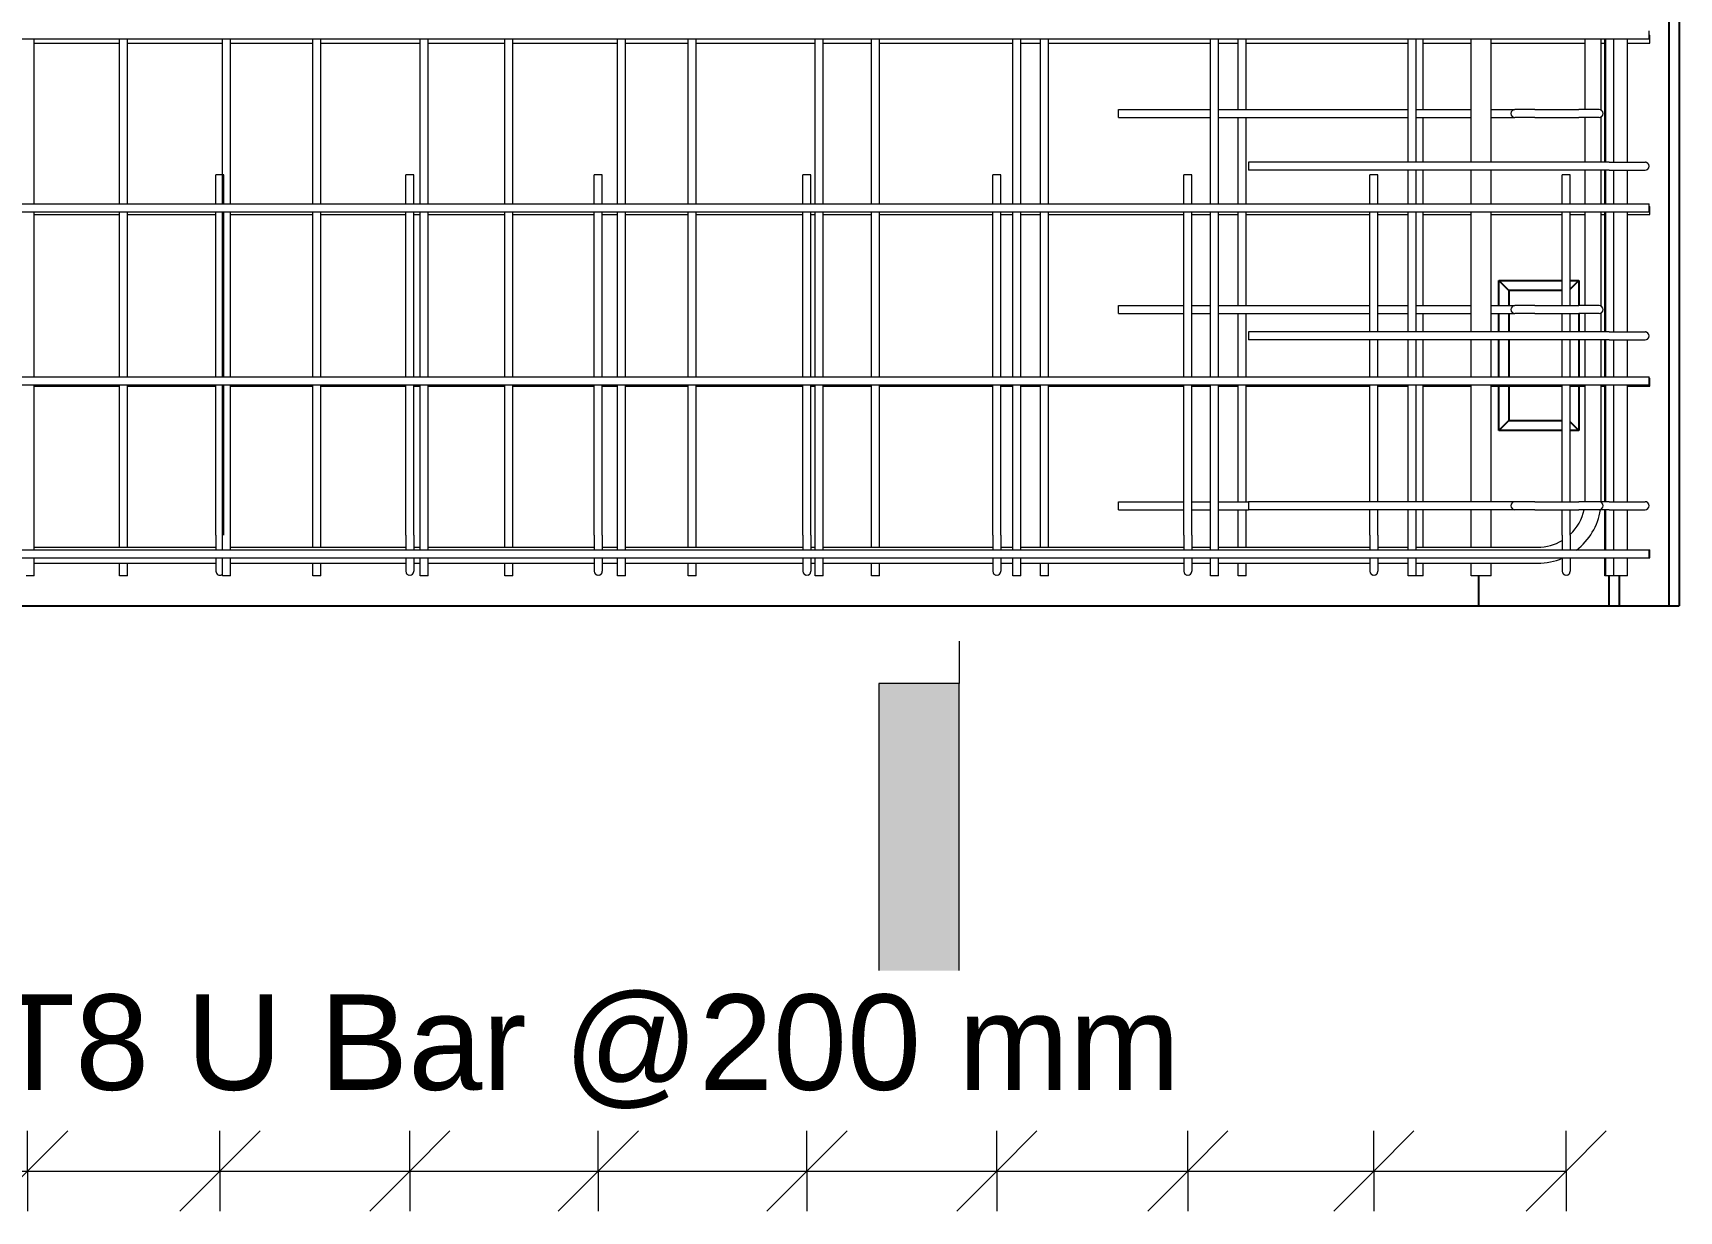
# Model space of a CAD drawing. Header units: millimetres. Extents: x 15382 to 36280, y -2060 to 13564.
# Drawn here: x 18820 to 20465, y -1999 to -823 of the extents above; entities that cross this region are included whole.
import ezdxf

# ---------------------------------------------------------------- set-up
doc = ezdxf.new("R2010")
doc.units = ezdxf.units.MM
for name, color, linetype, lineweight in [('A-ANNO-DIMS', 211, 'Continuous', 9), ('A-ANNO-DIMS-40', 211, 'Continuous', 9), ('A-WALL', 113, 'Continuous', 25), ('G-ANNO-SYMB', 111, 'Continuous', 9), ('S-RBAR', 171, 'Continuous', 18), ('S-RBAR-IDEN', 171, 'Continuous', 9)]:
    doc.layers.add(name, color=color, linetype=linetype, lineweight=lineweight)
doc.styles.add('Arial_1', font='arial.ttf', dxfattribs={"height": 95.25})
doc.styles.add('Nirmala UI Semilight', font='NirmalaS.ttf', dxfattribs={"width": 0.8, "height": 100})
doc.dimstyles.new('Arrow_Filled_-_2_5_NI_UI', dxfattribs={"dimscale": 304.8, "dimtxt": 104.736395, "dimasz": 0.262467, "dimexe": 0.131234, "dimexo": 0.0625, "dimgap": 0.131234, "dimtad": 1, "dimdec": 0, "dimzin": 0, "dimdsep": 46, "dimtxsty": 'Nirmala UI Semilight', "dimblk1": 'OBLIQUE', "dimblk2": 'OBLIQUE', "dimsah": 1, "dimcen": 0.09, "dimazin": 0, "dimtfac": 1, "dimtdec": 4, "dimtix": 1, "dimtmove": 0, "dimatfit": 3, "dimfxl": 0.131234, "dimfxlon": 1, "dimtvp": 1, "dimtolj": 1, "dimtzin": 0, "dimarcsym": 2})

# ---------------------------------------------------------------- blocks, each defined once
blk = doc.blocks.new('Detail View - M_Section Tail - Filled Horizontal-14034-Elevation Front 1')
at = {"layer": 'G-ANNO-SYMB'}
blk.add_hatch(color=256, dxfattribs=at).paths.add_polyline_path([(18271.9, 3714.8), (18271.9, 3794.8), (17911.9, 3794.8), (17911.9, 3714.8)])
for p, q in [((17911.9, 3714.8), (17911.9, 3794.8)), ((17911.9, 3794.8), (18271.9, 3794.8)), ((18271.9, 3794.8), (18271.9, 3714.8)), ((18271.9, 3714.8), (17911.9, 3714.8))]:
    blk.add_line(p, q, dxfattribs=at)
blk = doc.blocks.new('DIMBLOCK2-Elevation Front 1')
at = {"layer": 'A-ANNO-DIMS-40'}
for p, q in [((18622.9, -1959.4), (18662.9, -1919.4)), ((18622.9, -1959.4), (18622.9, -1919.4)), ((18815.1, -1959.4), (18855.1, -1919.4)), ((18815.1, -1959.4), (18815.1, -1919.4)), ((18622.9, -1959.4), (18582.9, -1999.4)), ((18622.9, -1959.4), (18815.1, -1959.4)), ((18622.9, -1959.4), (18622.9, -1999.4)), ((18815.1, -1959.4), (18775.1, -1999.4)), ((18815.1, -1959.4), (18815.1, -1999.4))]:
    blk.add_line(p, q, dxfattribs=at)
blk = doc.blocks.new('_Oblique')
at = {"color": 0, "linetype": 'ByBlock', "lineweight": -2}
blk.add_line((-0.5, -0.5), (0.5, 0.5), dxfattribs=at)
blk = doc.blocks.new('DIMBLOCK3-Elevation Front 1')
at = {"layer": 'A-ANNO-DIMS-40'}
for p, q in [((18815.1, -1959.4), (18855.1, -1919.4)), ((18815.1, -1959.4), (18815.1, -1919.4)), ((19007.2, -1959.4), (19047.2, -1919.4)), ((19007.2, -1959.4), (19007.2, -1919.4)), ((18815.1, -1959.4), (18775.1, -1999.4)), ((18815.1, -1959.4), (19007.2, -1959.4)), ((18815.1, -1959.4), (18815.1, -1999.4)), ((19007.2, -1959.4), (18967.2, -1999.4)), ((19007.2, -1959.4), (19007.2, -1999.4))]:
    blk.add_line(p, q, dxfattribs=at)
blk = doc.blocks.new('DIMBLOCK4-Elevation Front 1')
at = {"layer": 'A-ANNO-DIMS-40'}
for p, q in [((19007.2, -1959.4), (19047.2, -1919.4)), ((19007.2, -1959.4), (19007.2, -1919.4)), ((19196.8, -1959.4), (19236.8, -1919.4)), ((19196.8, -1959.4), (19196.8, -1919.4)), ((19007.2, -1959.4), (18967.2, -1999.4)), ((19007.2, -1959.4), (19196.8, -1959.4)), ((19007.2, -1959.4), (19007.2, -1999.4)), ((19196.8, -1959.4), (19156.8, -1999.4)), ((19196.8, -1959.4), (19196.8, -1999.4))]:
    blk.add_line(p, q, dxfattribs=at)
blk = doc.blocks.new('DIMBLOCK5-Elevation Front 1')
at = {"layer": 'A-ANNO-DIMS-40'}
for p, q in [((19196.8, -1959.4), (19236.8, -1919.4)), ((19196.8, -1959.4), (19196.8, -1919.4)), ((19385.1, -1959.4), (19425.1, -1919.4)), ((19385.1, -1959.4), (19385.1, -1919.4)), ((19196.8, -1959.4), (19156.8, -1999.4)), ((19196.8, -1959.4), (19385.1, -1959.4)), ((19196.8, -1959.4), (19196.8, -1999.4)), ((19385.1, -1959.4), (19345.1, -1999.4)), ((19385.1, -1959.4), (19385.1, -1999.4))]:
    blk.add_line(p, q, dxfattribs=at)
blk = doc.blocks.new('DIMBLOCK6-Elevation Front 1')
at = {"layer": 'A-ANNO-DIMS-40'}
for p, q in [((19385.1, -1959.4), (19425.1, -1919.4)), ((19385.1, -1959.4), (19385.1, -1919.4)), ((19593.5, -1959.4), (19633.5, -1919.4)), ((19593.5, -1959.4), (19593.5, -1919.4)), ((19385.1, -1959.4), (19345.1, -1999.4)), ((19385.1, -1959.4), (19593.5, -1959.4)), ((19385.1, -1959.4), (19385.1, -1999.4)), ((19593.5, -1959.4), (19553.5, -1999.4)), ((19593.5, -1959.4), (19593.5, -1999.4))]:
    blk.add_line(p, q, dxfattribs=at)
blk = doc.blocks.new('DIMBLOCK7-Elevation Front 1')
at = {"layer": 'A-ANNO-DIMS-40'}
for p, q in [((19593.5, -1959.4), (19633.5, -1919.4)), ((19593.5, -1959.4), (19593.5, -1919.4)), ((19783.1, -1959.4), (19823.1, -1919.4)), ((19783.1, -1959.4), (19783.1, -1919.4)), ((19593.5, -1959.4), (19553.5, -1999.4)), ((19593.5, -1959.4), (19783.1, -1959.4)), ((19593.5, -1959.4), (19593.5, -1999.4)), ((19783.1, -1959.4), (19743.1, -1999.4)), ((19783.1, -1959.4), (19783.1, -1999.4))]:
    blk.add_line(p, q, dxfattribs=at)
blk = doc.blocks.new('DIMBLOCK8-Elevation Front 1')
at = {"layer": 'A-ANNO-DIMS-40'}
for p, q in [((19783.1, -1959.4), (19823.1, -1919.4)), ((19783.1, -1959.4), (19783.1, -1919.4)), ((19973.9, -1959.4), (20013.9, -1919.4)), ((19973.9, -1959.4), (19973.9, -1919.4)), ((19783.1, -1959.4), (19743.1, -1999.4)), ((19783.1, -1959.4), (19973.9, -1959.4)), ((19783.1, -1959.4), (19783.1, -1999.4)), ((19973.9, -1959.4), (19933.9, -1999.4)), ((19973.9, -1959.4), (19973.9, -1999.4))]:
    blk.add_line(p, q, dxfattribs=at)
blk = doc.blocks.new('DIMBLOCK9-Elevation Front 1')
at = {"layer": 'A-ANNO-DIMS-40'}
for p, q in [((19973.9, -1959.4), (20013.9, -1919.4)), ((19973.9, -1959.4), (19973.9, -1919.4)), ((20159.8, -1959.4), (20199.8, -1919.4)), ((20159.8, -1959.4), (20159.8, -1919.4)), ((19973.9, -1959.4), (19933.9, -1999.4)), ((19973.9, -1959.4), (20159.8, -1959.4)), ((19973.9, -1959.4), (19973.9, -1999.4)), ((20159.8, -1959.4), (20119.8, -1999.4)), ((20159.8, -1959.4), (20159.8, -1999.4))]:
    blk.add_line(p, q, dxfattribs=at)
blk = doc.blocks.new('DIMBLOCK10-Elevation Front 1')
at = {"layer": 'A-ANNO-DIMS-40'}
for p, q in [((20159.8, -1959.4), (20199.8, -1919.4)), ((20159.8, -1959.4), (20159.8, -1919.4)), ((20351.9, -1959.4), (20391.9, -1919.4)), ((20351.9, -1959.4), (20351.9, -1919.4)), ((20159.8, -1959.4), (20119.8, -1999.4)), ((20159.8, -1959.4), (20351.9, -1959.4)), ((20159.8, -1959.4), (20159.8, -1999.4)), ((20351.9, -1959.4), (20311.9, -1999.4)), ((20351.9, -1959.4), (20351.9, -1999.4))]:
    blk.add_line(p, q, dxfattribs=at)
blk = doc.blocks.new('DIMBLOCK11-Elevation Front 1')
at = {"layer": 'A-ANNO-DIMS-40'}
for p, q in [((18430.8, -1959.4), (18470.8, -1919.4)), ((18430.8, -1959.4), (18430.8, -1919.4)), ((18622.9, -1959.4), (18662.9, -1919.4)), ((18622.9, -1959.4), (18622.9, -1919.4)), ((18815.1, -1959.4), (18855.1, -1919.4)), ((18815.1, -1959.4), (18815.1, -1919.4)), ((19007.2, -1959.4), (19047.2, -1919.4)), ((19007.2, -1959.4), (19007.2, -1919.4)), ((19196.8, -1959.4), (19236.8, -1919.4)), ((19196.8, -1959.4), (19196.8, -1919.4)), ((18430.8, -1959.4), (18390.8, -1999.4)), ((18430.8, -1959.4), (19007.2, -1959.4)), ((18430.8, -1959.4), (18622.9, -1959.4)), ((18430.8, -1959.4), (18430.8, -1999.4)), ((18622.9, -1959.4), (18582.9, -1999.4)), ((18622.9, -1959.4), (18815.1, -1959.4)), ((18622.9, -1959.4), (18622.9, -1999.4)), ((18815.1, -1959.4), (18775.1, -1999.4)), ((18815.1, -1959.4), (19007.2, -1959.4)), ((18815.1, -1959.4), (18815.1, -1999.4)), ((19007.2, -1959.4), (18967.2, -1999.4)), ((19007.2, -1959.4), (19196.8, -1959.4)), ((19007.2, -1959.4), (19007.2, -1999.4)), ((19196.8, -1959.4), (19156.8, -1999.4)), ((19196.8, -1959.4), (19196.8, -1999.4))]:
    blk.add_line(p, q, dxfattribs=at)
blk = doc.blocks.new('_None')
blk = doc.blocks.new('DIMBLOCK12-Elevation Front 1')
at = {"layer": 'A-ANNO-DIMS-40'}
for p, q in [((19007.2, -1959.4), (19047.2, -1919.4)), ((19007.2, -1959.4), (19007.2, -1919.4)), ((19196.8, -1959.4), (19236.8, -1919.4)), ((19196.8, -1959.4), (19196.8, -1919.4)), ((19385.1, -1959.4), (19425.1, -1919.4)), ((19385.1, -1959.4), (19385.1, -1919.4)), ((19007.2, -1959.4), (18967.2, -1999.4)), ((19007.2, -1959.4), (19196.8, -1959.4)), ((19007.2, -1959.4), (19196.8, -1959.4)), ((19007.2, -1959.4), (19007.2, -1999.4)), ((19196.8, -1959.4), (19156.8, -1999.4)), ((19196.8, -1959.4), (19385.1, -1959.4)), ((19196.8, -1959.4), (19196.8, -1999.4)), ((19385.1, -1959.4), (19345.1, -1999.4)), ((19385.1, -1959.4), (19385.1, -1999.4))]:
    blk.add_line(p, q, dxfattribs=at)
blk = doc.blocks.new('DIMBLOCK13-Elevation Front 1')
at = {"layer": 'A-ANNO-DIMS-40'}
for p, q in [((19196.8, -1959.4), (19236.8, -1919.4)), ((19196.8, -1959.4), (19196.8, -1919.4)), ((19385.1, -1959.4), (19425.1, -1919.4)), ((19385.1, -1959.4), (19385.1, -1919.4)), ((19593.5, -1959.4), (19633.5, -1919.4)), ((19593.5, -1959.4), (19593.5, -1919.4)), ((19196.8, -1959.4), (19156.8, -1999.4)), ((19196.8, -1959.4), (19385.1, -1959.4)), ((19196.8, -1959.4), (19385.1, -1959.4)), ((19196.8, -1959.4), (19196.8, -1999.4)), ((19385.1, -1959.4), (19345.1, -1999.4)), ((19385.1, -1959.4), (19593.5, -1959.4)), ((19385.1, -1959.4), (19385.1, -1999.4)), ((19593.5, -1959.4), (19553.5, -1999.4)), ((19593.5, -1959.4), (19593.5, -1999.4))]:
    blk.add_line(p, q, dxfattribs=at)
blk = doc.blocks.new('DIMBLOCK14-Elevation Front 1')
at = {"layer": 'A-ANNO-DIMS-40'}
for p, q in [((19385.1, -1959.4), (19425.1, -1919.4)), ((19385.1, -1959.4), (19385.1, -1919.4)), ((19593.5, -1959.4), (19633.5, -1919.4)), ((19593.5, -1959.4), (19593.5, -1919.4)), ((19783.1, -1959.4), (19823.1, -1919.4)), ((19783.1, -1959.4), (19783.1, -1919.4)), ((19385.1, -1959.4), (19345.1, -1999.4)), ((19385.1, -1959.4), (19593.5, -1959.4)), ((19385.1, -1959.4), (19593.5, -1959.4)), ((19385.1, -1959.4), (19385.1, -1999.4)), ((19593.5, -1959.4), (19553.5, -1999.4)), ((19593.5, -1959.4), (19783.1, -1959.4)), ((19593.5, -1959.4), (19593.5, -1999.4)), ((19783.1, -1959.4), (19743.1, -1999.4)), ((19783.1, -1959.4), (19783.1, -1999.4))]:
    blk.add_line(p, q, dxfattribs=at)
blk = doc.blocks.new('DIMBLOCK15-Elevation Front 1')
at = {"layer": 'A-ANNO-DIMS-40'}
for p, q in [((19593.5, -1959.4), (19633.5, -1919.4)), ((19593.5, -1959.4), (19593.5, -1919.4)), ((19783.1, -1959.4), (19823.1, -1919.4)), ((19783.1, -1959.4), (19783.1, -1919.4)), ((19973.9, -1959.4), (20013.9, -1919.4)), ((19973.9, -1959.4), (19973.9, -1919.4)), ((19593.5, -1959.4), (19553.5, -1999.4)), ((19593.5, -1959.4), (19783.1, -1959.4)), ((19593.5, -1959.4), (19783.1, -1959.4)), ((19593.5, -1959.4), (19593.5, -1999.4)), ((19783.1, -1959.4), (19743.1, -1999.4)), ((19783.1, -1959.4), (19973.9, -1959.4)), ((19783.1, -1959.4), (19783.1, -1999.4)), ((19973.9, -1959.4), (19933.9, -1999.4)), ((19973.9, -1959.4), (19973.9, -1999.4))]:
    blk.add_line(p, q, dxfattribs=at)
blk = doc.blocks.new('DIMBLOCK16-Elevation Front 1')
at = {"layer": 'A-ANNO-DIMS-40'}
for p, q in [((19783.1, -1959.4), (19823.1, -1919.4)), ((19783.1, -1959.4), (19783.1, -1919.4)), ((19973.9, -1959.4), (20013.9, -1919.4)), ((19973.9, -1959.4), (19973.9, -1919.4)), ((20159.8, -1959.4), (20199.8, -1919.4)), ((20159.8, -1959.4), (20159.8, -1919.4)), ((19783.1, -1959.4), (19743.1, -1999.4)), ((19783.1, -1959.4), (19973.9, -1959.4)), ((19783.1, -1959.4), (19973.9, -1959.4)), ((19783.1, -1959.4), (19783.1, -1999.4)), ((19973.9, -1959.4), (19933.9, -1999.4)), ((19973.9, -1959.4), (20159.8, -1959.4)), ((19973.9, -1959.4), (19973.9, -1999.4)), ((20159.8, -1959.4), (20119.8, -1999.4)), ((20159.8, -1959.4), (20159.8, -1999.4))]:
    blk.add_line(p, q, dxfattribs=at)
blk = doc.blocks.new('DIMBLOCK17-Elevation Front 1')
at = {"layer": 'A-ANNO-DIMS-40'}
for p, q in [((19973.9, -1959.4), (20013.9, -1919.4)), ((19973.9, -1959.4), (19973.9, -1919.4)), ((20159.8, -1959.4), (20199.8, -1919.4)), ((20159.8, -1959.4), (20159.8, -1919.4)), ((20351.9, -1959.4), (20391.9, -1919.4)), ((20351.9, -1959.4), (20351.9, -1919.4)), ((19973.9, -1959.4), (19933.9, -1999.4)), ((19973.9, -1959.4), (20159.8, -1959.4)), ((19973.9, -1959.4), (20159.8, -1959.4)), ((19973.9, -1959.4), (19973.9, -1999.4)), ((20159.8, -1959.4), (20119.8, -1999.4)), ((20159.8, -1959.4), (20351.9, -1959.4)), ((20159.8, -1959.4), (20159.8, -1999.4)), ((20351.9, -1959.4), (20311.9, -1999.4)), ((20351.9, -1959.4), (20351.9, -1999.4))]:
    blk.add_line(p, q, dxfattribs=at)
blk = doc.blocks.new('DIMBLOCK18-Elevation Front 1')
at = {"layer": 'A-ANNO-DIMS-40'}
for p, q in [((20159.8, -1959.4), (20199.8, -1919.4)), ((20159.8, -1959.4), (20159.8, -1919.4)), ((20351.9, -1959.4), (20391.9, -1919.4)), ((20351.9, -1959.4), (20351.9, -1919.4)), ((20159.8, -1959.4), (20119.8, -1999.4)), ((20159.8, -1959.4), (20351.9, -1959.4)), ((20159.8, -1959.4), (20351.9, -1959.4)), ((20159.8, -1959.4), (20159.8, -1999.4)), ((20351.9, -1959.4), (20311.9, -1999.4)), ((20351.9, -1959.4), (20351.9, -1999.4))]:
    blk.add_line(p, q, dxfattribs=at)

msp = doc.modelspace()

# ---------------------------------------------------------------- linework, layer by layer
at = {"layer": 'A-WALL'}
for p, q in [((20454.6, -1395), (20454.6, 3700)), ((20464.6, 3700), (20464.6, -1395)), ((20284.6, -1095.2), (20284.6, -1070)), ((20284.6, -1070), (20347.9, -1070)), ((20294.6, -1080), (20284.6, -1070)), ((20294.6, -1080), (20294.6, -1095.2)), ((20347.9, -1080), (20294.6, -1080)), ((20355.9, -1070), (20364.6, -1070)), ((20355.9, -1078.7), (20364.6, -1070)), ((20364.6, -1070), (20364.6, -1095.2)), ((20284.6, -1121.5), (20284.6, -1103.2)), ((20294.6, -1103.2), (20294.6, -1121.5)), ((20364.6, -1103.2), (20364.6, -1121.5)), ((20284.6, -1166.3), (20284.6, -1129.5)), ((20294.6, -1129.5), (20294.6, -1166.3)), ((20364.6, -1129.5), (20364.6, -1166.3)), ((20284.6, -1220), (20284.6, -1175.7)), ((20294.6, -1175.7), (20294.6, -1210)), ((20364.6, -1175.7), (20364.6, -1220)), ((20284.6, -1220), (20294.6, -1210)), ((20294.6, -1210), (20347.9, -1210)), ((20355.9, -1211.3), (20364.6, -1220)), ((20347.9, -1220), (20284.6, -1220)), ((20364.6, -1220), (20355.9, -1220)), ((20264.6, -1395), (20264.6, -1365)), ((20394.6, -1395), (20394.6, -1365)), ((20404.6, -1365), (20404.6, -1395)), ((18310.1, -1395), (20464.6, -1395))]:
    msp.add_line(p, q, dxfattribs=at)
at = {"layer": 'G-ANNO-SYMB'}
msp.add_line((19745.5, -1430.2), (19745.5, -1472.7), dxfattribs=at)
at = {"layer": 'S-RBAR'}
for p, q in [((20434.6, -828.8), (20434.6, -820.8)), ((18380.1, -828.8), (20434.6, -828.8)), ((18821.7, -993.6), (18821.7, -828.8)), ((18821.7, -833), (18906.7, -833)), ((18906.7, -993.6), (18906.7, -828.8)), ((18914.7, -993.6), (18914.7, -828.8)), ((18914.7, -833), (19009.6, -833)), ((19009.6, -993.6), (19009.6, -828.8)), ((19017.6, -993.6), (19017.6, -828.8)), ((19017.6, -833), (19099.8, -833)), ((19099.8, -993.6), (19099.8, -828.8)), ((19107.8, -993.6), (19107.8, -828.8)), ((19107.8, -833), (19207, -833)), ((19207, -993.6), (19207, -828.8)), ((19215, -993.6), (19215, -828.8)), ((19215, -833), (19291.7, -833)), ((19291.7, -993.6), (19291.7, -828.8)), ((19299.7, -993.6), (19299.7, -828.8)), ((19299.7, -833), (19404.4, -833)), ((19404.4, -993.6), (19404.4, -828.8)), ((19412.4, -993.6), (19412.4, -828.8)), ((19412.4, -833), (19474.8, -833)), ((19474.8, -993.6), (19474.8, -828.8)), ((19482.8, -993.6), (19482.8, -828.8)), ((19482.8, -833), (19601.8, -833)), ((19601.8, -993.6), (19601.8, -828.8)), ((19609.8, -993.6), (19609.8, -828.8)), ((19609.8, -833), (19657.9, -833)), ((19657.9, -993.6), (19657.9, -828.8)), ((19665.9, -993.6), (19665.9, -828.8)), ((19665.9, -833), (19799.2, -833)), ((19799.2, -993.6), (19799.2, -828.8)), ((19807.2, -993.6), (19807.2, -828.8)), ((19807.2, -833), (19826.7, -833)), ((19826.7, -993.6), (19826.7, -828.8)), ((19834.7, -993.6), (19834.7, -828.8)), ((19834.7, -833), (19996.6, -833)), ((19996.6, -993.6), (19996.6, -828.8)), ((20004.6, -993.6), (20004.6, -828.8)), ((20004.6, -833), (20024.2, -833)), ((20024.2, -899.4), (20024.2, -828.8)), ((20032.2, -899.4), (20032.2, -828.8)), ((20032.2, -833), (20194.1, -833)), ((20194.1, -952), (20194.1, -828.8)), ((20202.1, -952), (20202.1, -828.8)), ((20209, -899.4), (20209, -828.8)), ((20209, -833), (20256.9, -833)), ((20256.9, -952), (20256.9, -828.8)), ((20276.9, -952), (20276.9, -828.8)), ((20276.9, -833), (20370.9, -833)), ((20370.9, -899.4), (20370.9, -828.8)), ((20386.9, -900.3), (20386.9, -828.8)), ((20386.9, -833), (20390.4, -833)), ((20390.4, -952), (20390.4, -828.8)), ((20391.5, -952), (20391.5, -828.8)), ((20399.5, -952), (20399.5, -828.8)), ((20413.2, -952), (20413.2, -828.8)), ((20413.2, -833), (20435.5, -833)), ((20434.6, -825), (20435.5, -825)), ((20435.5, -833), (20435.5, -825)), ((19904.6, -899.4), (19996.6, -899.4)), ((19904.6, -907.4), (19904.6, -899.4)), ((20004.6, -899.4), (20194.1, -899.4)), ((20202.1, -899.4), (20256.9, -899.4)), ((20276.9, -899.4), (20280.6, -899.4)), ((20280.6, -899.4), (20300.6, -899.4)), ((20320.6, -899.4), (20300.6, -899.4)), ((20320.6, -899.4), (20364.6, -899.4)), ((20384.6, -899.4), (20364.6, -899.4)), ((19904.6, -907.4), (19996.6, -907.4)), ((20004.6, -907.4), (20194.1, -907.4)), ((20024.2, -993.6), (20024.2, -907.4)), ((20032.2, -993.6), (20032.2, -907.4)), ((20202.1, -907.4), (20256.9, -907.4)), ((20209, -952), (20209, -907.4)), ((20276.9, -907.4), (20280.6, -907.4)), ((20280.6, -907.4), (20300.6, -907.4)), ((20320.6, -907.4), (20300.6, -907.4)), ((20320.6, -907.4), (20364.6, -907.4)), ((20384.6, -907.4), (20364.6, -907.4)), ((20370.9, -952), (20370.9, -907.4)), ((20386.9, -952), (20386.9, -906.5)), ((20394.6, -952), (20034.6, -952)), ((20034.6, -952), (20034.6, -960)), ((20394.6, -952), (20430.6, -952)), ((19011.2, -964.5), (19003.2, -964.5)), ((19003.2, -993.6), (19003.2, -964.5)), ((19011.2, -993.6), (19011.2, -964.5)), ((19200.8, -964.5), (19192.8, -964.5)), ((19192.8, -993.6), (19192.8, -964.5)), ((19200.8, -993.6), (19200.8, -964.5)), ((19389.1, -964.5), (19381.1, -964.5)), ((19381.1, -993.6), (19381.1, -964.5)), ((19389.1, -993.6), (19389.1, -964.5)), ((19597.5, -964.5), (19589.5, -964.5)), ((19589.5, -993.6), (19589.5, -964.5)), ((19597.5, -993.6), (19597.5, -964.5)), ((19787.1, -964.5), (19779.1, -964.5)), ((19779.1, -993.6), (19779.1, -964.5)), ((19787.1, -993.6), (19787.1, -964.5)), ((19977.9, -964.5), (19969.9, -964.5)), ((19969.9, -993.6), (19969.9, -964.5)), ((19977.9, -993.6), (19977.9, -964.5)), ((20394.6, -960), (20034.6, -960)), ((20163.8, -964.5), (20155.8, -964.5)), ((20155.8, -993.6), (20155.8, -964.5)), ((20163.8, -993.6), (20163.8, -964.5)), ((20194.1, -993.6), (20194.1, -960)), ((20202.1, -993.6), (20202.1, -960)), ((20209, -993.6), (20209, -960)), ((20256.9, -993.6), (20256.9, -960)), ((20276.9, -993.6), (20276.9, -960)), ((20355.9, -964.5), (20347.9, -964.5)), ((20347.9, -993.6), (20347.9, -964.5)), ((20355.9, -993.6), (20355.9, -964.5)), ((20370.9, -993.6), (20370.9, -960)), ((20386.9, -993.6), (20386.9, -960)), ((20390.4, -993.6), (20390.4, -960)), ((20391.5, -993.6), (20391.5, -960)), ((20394.6, -960), (20430.6, -960)), ((20399.5, -993.6), (20399.5, -960)), ((20413.2, -993.6), (20413.2, -960)), ((18380.1, -993.6), (20434.6, -993.6)), ((18380.1, -1001.6), (20434.6, -1001.6)), ((18821.7, -1166.3), (18821.7, -1001.6)), ((18906.7, -1166.3), (18906.7, -1001.6)), ((18914.7, -1166.3), (18914.7, -1001.6)), ((19003.2, -1166.3), (19003.2, -1001.6)), ((19009.6, -1166.3), (19009.6, -1001.6)), ((19011.2, -1166.3), (19011.2, -1001.6)), ((19017.6, -1166.3), (19017.6, -1001.6)), ((19099.8, -1166.3), (19099.8, -1001.6)), ((19107.8, -1166.3), (19107.8, -1001.6)), ((19192.8, -1166.3), (19192.8, -1001.6)), ((19200.8, -1166.3), (19200.8, -1001.6)), ((19207, -1166.3), (19207, -1001.6)), ((19215, -1166.3), (19215, -1001.6)), ((19291.7, -1166.3), (19291.7, -1001.6)), ((19299.7, -1166.3), (19299.7, -1001.6)), ((19381.1, -1166.3), (19381.1, -1001.6)), ((19389.1, -1166.3), (19389.1, -1001.6)), ((19404.4, -1166.3), (19404.4, -1001.6)), ((19412.4, -1166.3), (19412.4, -1001.6)), ((19474.8, -1166.3), (19474.8, -1001.6)), ((19482.8, -1166.3), (19482.8, -1001.6)), ((19589.5, -1166.3), (19589.5, -1001.6)), ((19597.5, -1166.3), (19597.5, -1001.6)), ((19601.8, -1166.3), (19601.8, -1001.6)), ((19609.8, -1166.3), (19609.8, -1001.6)), ((19657.9, -1166.3), (19657.9, -1001.6)), ((19665.9, -1166.3), (19665.9, -1001.6)), ((19779.1, -1166.3), (19779.1, -1001.6)), ((19787.1, -1166.3), (19787.1, -1001.6)), ((19799.2, -1166.3), (19799.2, -1001.6)), ((19807.2, -1166.3), (19807.2, -1001.6)), ((19826.7, -1166.3), (19826.7, -1001.6)), ((19834.7, -1166.3), (19834.7, -1001.6)), ((19969.9, -1166.3), (19969.9, -1001.6)), ((19977.9, -1166.3), (19977.9, -1001.6)), ((19996.6, -1166.3), (19996.6, -1001.6)), ((20004.6, -1166.3), (20004.6, -1001.6)), ((20024.2, -1095.2), (20024.2, -1001.6)), ((20032.2, -1095.2), (20032.2, -1001.6)), ((20155.8, -1121.5), (20155.8, -1001.6)), ((20163.8, -1121.5), (20163.8, -1001.6)), ((20194.1, -1121.5), (20194.1, -1001.6)), ((20202.1, -1121.5), (20202.1, -1001.6)), ((20209, -1095.2), (20209, -1001.6)), ((20256.9, -1121.5), (20256.9, -1001.6)), ((20276.9, -1121.5), (20276.9, -1001.6)), ((20347.9, -1095.2), (20347.9, -1001.6)), ((20355.9, -1095.2), (20355.9, -1001.6)), ((20370.9, -1095.2), (20370.9, -1001.6)), ((20386.9, -1096.1), (20386.9, -1001.6)), ((20390.4, -1121.5), (20390.4, -1001.6)), ((20391.5, -1121.5), (20391.5, -1001.6)), ((20399.5, -1121.5), (20399.5, -1001.6)), ((20413.2, -1121.5), (20413.2, -1001.6)), ((20434.6, -1001.6), (20434.6, -993.6)), ((20434.6, -996.3), (20435.5, -996.3)), ((20435.5, -1004.3), (20435.5, -996.3)), ((18821.7, -1004.3), (18906.7, -1004.3)), ((18914.7, -1004.3), (19003.2, -1004.3)), ((19017.6, -1004.3), (19099.8, -1004.3)), ((19107.8, -1004.3), (19192.8, -1004.3)), ((19200.8, -1004.3), (19207, -1004.3)), ((19215, -1004.3), (19291.7, -1004.3)), ((19299.7, -1004.3), (19381.1, -1004.3)), ((19389.1, -1004.3), (19404.4, -1004.3)), ((19412.4, -1004.3), (19474.8, -1004.3)), ((19482.8, -1004.3), (19589.5, -1004.3)), ((19597.5, -1004.3), (19601.8, -1004.3)), ((19609.8, -1004.3), (19657.9, -1004.3)), ((19665.9, -1004.3), (19779.1, -1004.3)), ((19787.1, -1004.3), (19799.2, -1004.3)), ((19807.2, -1004.3), (19826.7, -1004.3)), ((19834.7, -1004.3), (19969.9, -1004.3)), ((19977.9, -1004.3), (19996.6, -1004.3)), ((20004.6, -1004.3), (20024.2, -1004.3)), ((20032.2, -1004.3), (20155.8, -1004.3)), ((20163.8, -1004.3), (20194.1, -1004.3)), ((20209, -1004.3), (20256.9, -1004.3)), ((20276.9, -1004.3), (20347.9, -1004.3)), ((20355.9, -1004.3), (20370.9, -1004.3)), ((20386.9, -1004.3), (20390.4, -1004.3)), ((20413.2, -1004.3), (20435.5, -1004.3)), ((19904.6, -1095.2), (19969.9, -1095.2)), ((19904.6, -1103.2), (19904.6, -1095.2)), ((19977.9, -1095.2), (19996.6, -1095.2)), ((20004.6, -1095.2), (20155.8, -1095.2)), ((20163.8, -1095.2), (20194.1, -1095.2)), ((20202.1, -1095.2), (20256.9, -1095.2)), ((20276.9, -1095.2), (20280.6, -1095.2)), ((20280.6, -1095.2), (20300.6, -1095.2)), ((20320.6, -1095.2), (20300.6, -1095.2)), ((20320.6, -1095.2), (20364.6, -1095.2)), ((20384.6, -1095.2), (20364.6, -1095.2)), ((19904.6, -1103.2), (19969.9, -1103.2)), ((19977.9, -1103.2), (19996.6, -1103.2)), ((20004.6, -1103.2), (20155.8, -1103.2)), ((20024.2, -1166.3), (20024.2, -1103.2)), ((20032.2, -1166.3), (20032.2, -1103.2)), ((20163.8, -1103.2), (20194.1, -1103.2)), ((20202.1, -1103.2), (20256.9, -1103.2)), ((20209, -1121.5), (20209, -1103.2)), ((20276.9, -1103.2), (20280.6, -1103.2)), ((20280.6, -1103.2), (20300.6, -1103.2)), ((20320.6, -1103.2), (20300.6, -1103.2)), ((20320.6, -1103.2), (20364.6, -1103.2)), ((20347.9, -1121.5), (20347.9, -1103.2)), ((20355.9, -1121.5), (20355.9, -1103.2)), ((20384.6, -1103.2), (20364.6, -1103.2)), ((20370.9, -1121.5), (20370.9, -1103.2)), ((20386.9, -1121.5), (20386.9, -1102.3)), ((20394.6, -1121.5), (20034.6, -1121.5)), ((20034.6, -1121.5), (20034.6, -1129.5)), ((20394.6, -1129.5), (20034.6, -1129.5)), ((20155.8, -1166.3), (20155.8, -1129.5)), ((20163.8, -1166.3), (20163.8, -1129.5)), ((20194.1, -1166.3), (20194.1, -1129.5)), ((20202.1, -1166.3), (20202.1, -1129.5)), ((20209, -1166.3), (20209, -1129.5)), ((20256.9, -1166.3), (20256.9, -1129.5)), ((20276.9, -1166.3), (20276.9, -1129.5)), ((20347.9, -1166.3), (20347.9, -1129.5)), ((20355.9, -1166.3), (20355.9, -1129.5)), ((20370.9, -1166.3), (20370.9, -1129.5)), ((20386.9, -1166.3), (20386.9, -1129.5)), ((20390.4, -1166.3), (20390.4, -1129.5)), ((20391.5, -1166.3), (20391.5, -1129.5)), ((20394.6, -1121.5), (20430.6, -1121.5)), ((20394.6, -1129.5), (20430.6, -1129.5)), ((20399.5, -1166.3), (20399.5, -1129.5)), ((20413.2, -1166.3), (20413.2, -1129.5)), ((18380.1, -1166.3), (20434.6, -1166.3)), ((20434.6, -1174.3), (20434.6, -1166.3)), ((18380.1, -1174.3), (20434.6, -1174.3)), ((18821.7, -1339), (18821.7, -1174.3)), ((18821.7, -1175.7), (18906.7, -1175.7)), ((18906.7, -1336.5), (18906.7, -1174.3)), ((18914.7, -1336.5), (18914.7, -1174.3)), ((18914.7, -1175.7), (19003.2, -1175.7)), ((19003.2, -1324.5), (19003.2, -1174.3)), ((19009.6, -1339), (19009.6, -1174.3)), ((19011.2, -1324.5), (19011.2, -1174.3)), ((19017.6, -1339), (19017.6, -1174.3)), ((19017.6, -1175.7), (19099.8, -1175.7)), ((19099.8, -1336.5), (19099.8, -1174.3)), ((19107.8, -1336.5), (19107.8, -1174.3)), ((19107.8, -1175.7), (19192.8, -1175.7)), ((19192.8, -1324.5), (19192.8, -1174.3)), ((19200.8, -1324.5), (19200.8, -1174.3)), ((19200.8, -1175.7), (19207, -1175.7)), ((19207, -1339), (19207, -1174.3)), ((19215, -1339), (19215, -1174.3)), ((19215, -1175.7), (19291.7, -1175.7)), ((19291.7, -1336.5), (19291.7, -1174.3)), ((19299.7, -1336.5), (19299.7, -1174.3)), ((19299.7, -1175.7), (19381.1, -1175.7)), ((19381.1, -1324.5), (19381.1, -1174.3)), ((19389.1, -1324.5), (19389.1, -1174.3)), ((19389.1, -1175.7), (19404.4, -1175.7)), ((19404.4, -1339), (19404.4, -1174.3)), ((19412.4, -1339), (19412.4, -1174.3)), ((19412.4, -1175.7), (19474.8, -1175.7)), ((19474.8, -1336.5), (19474.8, -1174.3)), ((19482.8, -1336.5), (19482.8, -1174.3)), ((19482.8, -1175.7), (19589.5, -1175.7)), ((19589.5, -1324.5), (19589.5, -1174.3)), ((19597.5, -1324.5), (19597.5, -1174.3)), ((19597.5, -1175.7), (19601.8, -1175.7)), ((19601.8, -1339), (19601.8, -1174.3)), ((19609.8, -1339), (19609.8, -1174.3)), ((19609.8, -1175.7), (19657.9, -1175.7)), ((19657.9, -1336.5), (19657.9, -1174.3)), ((19665.9, -1336.5), (19665.9, -1174.3)), ((19665.9, -1175.7), (19779.1, -1175.7)), ((19779.1, -1324.5), (19779.1, -1174.3)), ((19787.1, -1324.5), (19787.1, -1174.3)), ((19787.1, -1175.7), (19799.2, -1175.7)), ((19799.2, -1339), (19799.2, -1174.3)), ((19807.2, -1339), (19807.2, -1174.3)), ((19807.2, -1175.7), (19826.7, -1175.7)), ((19826.7, -1336.5), (19826.7, -1174.3)), ((19834.7, -1336.5), (19834.7, -1174.3)), ((19834.7, -1175.7), (19969.9, -1175.7)), ((19969.9, -1324.5), (19969.9, -1174.3)), ((19977.9, -1324.5), (19977.9, -1174.3)), ((19977.9, -1175.7), (19996.6, -1175.7)), ((19996.6, -1339), (19996.6, -1174.3)), ((20004.6, -1339), (20004.6, -1174.3)), ((20004.6, -1175.7), (20024.2, -1175.7)), ((20024.2, -1291), (20024.2, -1174.3)), ((20032.2, -1291), (20032.2, -1174.3)), ((20032.2, -1175.7), (20155.8, -1175.7)), ((20155.8, -1291), (20155.8, -1174.3)), ((20163.8, -1291), (20163.8, -1174.3)), ((20163.8, -1175.7), (20194.1, -1175.7)), ((20194.1, -1291), (20194.1, -1174.3)), ((20202.1, -1291), (20202.1, -1174.3)), ((20209, -1291), (20209, -1174.3)), ((20209, -1175.7), (20256.9, -1175.7)), ((20256.9, -1291), (20256.9, -1174.3)), ((20276.9, -1291), (20276.9, -1174.3)), ((20276.9, -1175.7), (20347.9, -1175.7)), ((20347.9, -1291), (20347.9, -1174.3)), ((20355.9, -1291), (20355.9, -1174.3)), ((20355.9, -1175.7), (20370.9, -1175.7)), ((20370.9, -1289), (20370.9, -1174.3)), ((20386.9, -1289), (20386.9, -1174.3)), ((20386.9, -1175.7), (20390.4, -1175.7)), ((20390.4, -1291), (20390.4, -1174.3)), ((20391.5, -1291), (20391.5, -1174.3)), ((20399.5, -1291), (20399.5, -1174.3)), ((20413.2, -1291), (20413.2, -1174.3)), ((20413.2, -1175.7), (20435.5, -1175.7)), ((20434.6, -1167.7), (20435.5, -1167.7)), ((20435.5, -1175.7), (20435.5, -1167.7)), ((19904.6, -1291), (19969.9, -1291)), ((19904.6, -1299), (19904.6, -1291)), ((19977.9, -1291), (19996.6, -1291)), ((20004.6, -1291), (20034.6, -1291)), ((20300.6, -1291), (20034.6, -1291)), ((20034.6, -1291), (20034.6, -1299)), ((20320.6, -1291), (20300.6, -1291)), ((20320.6, -1291), (20364.6, -1291)), ((20384.6, -1291), (20364.6, -1291)), ((20394.6, -1291), (20384.6, -1291)), ((20394.6, -1291), (20430.6, -1291)), ((19904.6, -1299), (19969.9, -1299)), ((19977.9, -1299), (19996.6, -1299)), ((20004.6, -1299), (20034.6, -1299)), ((20024.2, -1336.5), (20024.2, -1299)), ((20032.2, -1336.5), (20032.2, -1299)), ((20300.6, -1299), (20034.6, -1299)), ((20155.8, -1324.5), (20155.8, -1299)), ((20163.8, -1324.5), (20163.8, -1299)), ((20194.1, -1339), (20194.1, -1299)), ((20202.1, -1339), (20202.1, -1299)), ((20209, -1336.5), (20209, -1299)), ((20256.9, -1336.5), (20256.9, -1299)), ((20276.9, -1336.5), (20276.9, -1299)), ((20320.6, -1299), (20300.6, -1299)), ((20320.6, -1299), (20364.6, -1299)), ((20347.9, -1324.5), (20347.9, -1299)), ((20355.9, -1324.5), (20355.9, -1299)), ((20384.6, -1299), (20364.6, -1299)), ((20394.6, -1299), (20384.6, -1299)), ((20390.4, -1339), (20390.4, -1299)), ((20391.5, -1339), (20391.5, -1299)), ((20394.6, -1299), (20430.6, -1299)), ((20399.5, -1339), (20399.5, -1299)), ((20413.2, -1339), (20413.2, -1299)), ((19003.2, -1324.5), (19003.2, -1339.2)), ((19192.8, -1324.5), (19192.8, -1339.2)), ((19200.8, -1324.5), (19200.8, -1339.2)), ((19381.1, -1324.5), (19381.1, -1339.2)), ((19389.1, -1324.5), (19389.1, -1339.2)), ((19589.5, -1324.5), (19589.5, -1339.2)), ((19597.5, -1324.5), (19597.5, -1339.2)), ((19779.1, -1324.5), (19779.1, -1339.2)), ((19787.1, -1324.5), (19787.1, -1339.2)), ((19969.9, -1324.5), (19969.9, -1339.2)), ((19977.9, -1324.5), (19977.9, -1339.2)), ((20155.8, -1324.5), (20155.8, -1339.2)), ((20163.8, -1324.5), (20163.8, -1339.2)), ((20347.9, -1324.5), (20347.9, -1339.2)), ((20355.9, -1324.5), (20355.9, -1339.2)), ((18380.1, -1339), (20434.6, -1339)), ((18380.1, -1347), (20434.6, -1347)), ((18821.7, -1336.5), (19003.2, -1336.5)), ((18821.7, -1365), (18821.7, -1347)), ((19003.2, -1347.8), (19003.2, -1360.5)), ((19009.6, -1365), (19009.6, -1347)), ((19017.6, -1336.5), (19192.8, -1336.5)), ((19017.6, -1365), (19017.6, -1347)), ((19192.8, -1347.8), (19192.8, -1360.5)), ((19200.8, -1336.5), (19207, -1336.5)), ((19200.8, -1347.8), (19200.8, -1360.5)), ((19207, -1365), (19207, -1347)), ((19215, -1336.5), (19381.1, -1336.5)), ((19215, -1365), (19215, -1347)), ((19381.1, -1347.8), (19381.1, -1360.5)), ((19389.1, -1336.5), (19404.4, -1336.5)), ((19389.1, -1347.8), (19389.1, -1360.5)), ((19404.4, -1365), (19404.4, -1347)), ((19412.4, -1336.5), (19589.5, -1336.5)), ((19412.4, -1365), (19412.4, -1347)), ((19589.5, -1347.8), (19589.5, -1360.5)), ((19597.5, -1336.5), (19601.8, -1336.5)), ((19597.5, -1347.8), (19597.5, -1360.5)), ((19601.8, -1365), (19601.8, -1347)), ((19609.8, -1336.5), (19779.1, -1336.5)), ((19609.8, -1365), (19609.8, -1347)), ((19779.1, -1347.8), (19779.1, -1360.5)), ((19787.1, -1336.5), (19799.2, -1336.5)), ((19787.1, -1347.8), (19787.1, -1360.5)), ((19799.2, -1365), (19799.2, -1347)), ((19807.2, -1336.5), (19969.9, -1336.5)), ((19807.2, -1365), (19807.2, -1347)), ((19969.9, -1347.8), (19969.9, -1360.5)), ((19977.9, -1336.5), (19996.6, -1336.5)), ((19977.9, -1347.8), (19977.9, -1360.5)), ((19996.6, -1365), (19996.6, -1347)), ((20004.6, -1336.5), (20155.8, -1336.5)), ((20004.6, -1365), (20004.6, -1347)), ((20155.8, -1347.8), (20155.8, -1360.5)), ((20163.8, -1336.5), (20194.1, -1336.5)), ((20163.8, -1347.8), (20163.8, -1360.5)), ((20194.1, -1365), (20194.1, -1347)), ((20202.1, -1336.5), (20323.4, -1336.5)), ((20202.1, -1365), (20202.1, -1347)), ((20347.9, -1347.8), (20347.9, -1360.5)), ((20355.9, -1347.8), (20355.9, -1360.5)), ((20390.4, -1365), (20390.4, -1347)), ((20391.5, -1365), (20391.5, -1347)), ((20399.5, -1365), (20399.5, -1347)), ((20413.2, -1365), (20413.2, -1347)), ((20434.6, -1347), (20434.6, -1339)), ((20434.6, -1339), (20435.5, -1339)), ((20434.6, -1347), (20435.5, -1347)), ((20435.5, -1347), (20435.5, -1339)), ((18821.7, -1352.5), (19003.2, -1352.5)), ((18906.7, -1365), (18906.7, -1352.5)), ((18914.7, -1365), (18914.7, -1352.5)), ((19017.6, -1352.5), (19192.8, -1352.5)), ((19099.8, -1365), (19099.8, -1352.5)), ((19107.8, -1365), (19107.8, -1352.5)), ((19200.8, -1352.5), (19207, -1352.5)), ((19215, -1352.5), (19381.1, -1352.5)), ((19291.7, -1365), (19291.7, -1352.5)), ((19299.7, -1365), (19299.7, -1352.5)), ((19389.1, -1352.5), (19404.4, -1352.5)), ((19412.4, -1352.5), (19589.5, -1352.5)), ((19474.8, -1365), (19474.8, -1352.5)), ((19482.8, -1365), (19482.8, -1352.5)), ((19597.5, -1352.5), (19601.8, -1352.5)), ((19609.8, -1352.5), (19779.1, -1352.5)), ((19657.9, -1365), (19657.9, -1352.5)), ((19665.9, -1365), (19665.9, -1352.5)), ((19787.1, -1352.5), (19799.2, -1352.5)), ((19807.2, -1352.5), (19969.9, -1352.5)), ((19826.7, -1365), (19826.7, -1352.5)), ((19834.7, -1365), (19834.7, -1352.5)), ((19977.9, -1352.5), (19996.6, -1352.5)), ((20004.6, -1352.5), (20155.8, -1352.5)), ((20024.2, -1365), (20024.2, -1352.5)), ((20032.2, -1365), (20032.2, -1352.5)), ((20163.8, -1352.5), (20194.1, -1352.5)), ((20202.1, -1352.5), (20323.4, -1352.5)), ((20209, -1365), (20209, -1352.5)), ((20256.9, -1365), (20256.9, -1352.5)), ((20276.9, -1365), (20276.9, -1352.5)), ((18821.7, -1365), (18813.7, -1365)), ((18914.7, -1365), (18906.7, -1365)), ((19017.6, -1365), (19009.6, -1365)), ((19107.8, -1365), (19099.8, -1365)), ((19215, -1365), (19207, -1365)), ((19299.7, -1365), (19291.7, -1365)), ((19412.4, -1365), (19404.4, -1365)), ((19482.8, -1365), (19474.8, -1365)), ((19609.8, -1365), (19601.8, -1365)), ((19665.9, -1365), (19657.9, -1365)), ((19807.2, -1365), (19799.2, -1365)), ((19834.7, -1365), (19826.7, -1365)), ((20004.6, -1365), (19996.6, -1365)), ((20032.2, -1365), (20024.2, -1365)), ((20202.1, -1365), (20194.1, -1365)), ((20209, -1365), (20202.1, -1365)), ((20276.9, -1365), (20256.9, -1365)), ((20391.5, -1365), (20390.4, -1365)), ((20399.5, -1365), (20391.5, -1365)), ((20413.2, -1365), (20399.5, -1365))]:
    msp.add_line(p, q, dxfattribs=at)
for centre, radius, start, end in [((20300.6, -903.4), 4, 90, 270), ((20384.6, -903.4), 4, 270, 90), ((20384.6, -903.4), 4, 15, 54.4757), ((20384.6, -903.4), 4, 305.5243, 345), ((20430.6, -956), 4, 75, 90), ((20430.6, -956), 4, 270, 90), ((20430.6, -956), 4, 15, 60), ((20430.6, -956), 4, 300, 345), ((20300.6, -1099.2), 4, 90, 270), ((20384.6, -1099.2), 4, 270, 90), ((20384.6, -1099.2), 4, 15, 54.4757), ((20384.6, -1099.2), 4, 305.5243, 345), ((20430.6, -1125.5), 4, 75, 90), ((20430.6, -1125.5), 4, 270, 90), ((20430.6, -1125.5), 4, 15, 60), ((20430.6, -1125.5), 4, 300, 345), ((20300.6, -1295), 4, 90, 270), ((20323.4, -1289), 47.5, 357.5598, 0), ((20384.6, -1295), 4, 270, 90), ((20323.4, -1289), 63.5, 358.1746, 0), ((20430.6, -1295), 4, 75, 90), ((20430.6, -1295), 4, 270, 90), ((20430.6, -1295), 4, 15, 60), ((20430.6, -1295), 4, 300, 345), ((20323.4, -1289), 47.5, 313.3243, 347.7988), ((20323.4, -1289), 63.5, 307.4211, 350.8731), ((20323.4, -1289), 47.5, 270, 301.1262), ((20323.4, -1289), 63.5, 270, 292.8879), ((19007.2, -1360.5), 4, 180, 300), ((19007.2, -1360.5), 4, 210, 255), ((19007.2, -1360.5), 4, 285, 300), ((19196.8, -1360.5), 4, 180, 0), ((19196.8, -1360.5), 4, 210, 255), ((19196.8, -1360.5), 4, 285, 330), ((19196.8, -1360.5), 4, 345, 0), ((19385.1, -1360.5), 4, 180, 0), ((19385.1, -1360.5), 4, 210, 255), ((19385.1, -1360.5), 4, 285, 330), ((19385.1, -1360.5), 4, 345, 0), ((19593.5, -1360.5), 4, 180, 360), ((19593.5, -1360.5), 4, 210, 255), ((19593.5, -1360.5), 4, 285, 330), ((19593.5, -1360.5), 4, 345, 360), ((19783.1, -1360.5), 4, 180, 360), ((19783.1, -1360.5), 4, 210, 255), ((19783.1, -1360.5), 4, 285, 330), ((19783.1, -1360.5), 4, 345, 360), ((19973.9, -1360.5), 4, 180, 360), ((19973.9, -1360.5), 4, 210, 255), ((19973.9, -1360.5), 4, 285, 330), ((19973.9, -1360.5), 4, 345, 360), ((20159.8, -1360.5), 4, 180, 360), ((20159.8, -1360.5), 4, 210, 255), ((20159.8, -1360.5), 4, 285, 330), ((20159.8, -1360.5), 4, 345, 360), ((20351.9, -1360.5), 4, 180, 360), ((20351.9, -1360.5), 4, 210, 255), ((20351.9, -1360.5), 4, 285, 330), ((20351.9, -1360.5), 4, 345, 360)]:
    msp.add_arc(centre, radius, start, end, dxfattribs=at)

# ---------------------------------------------------------------- block references
at = {"layer": 'G-ANNO-SYMB', "extrusion": (0, 0, -1), "rotation": 90.00000000000077}
msp.add_blockref('Detail View - M_Section Tail - Filled Horizontal-14034-Elevation Front 1', (-15950.6, -19744.5), dxfattribs=at)

# ---------------------------------------------------------------- dimensions: what is measured, and where the dimension line sits
at = {"layer": 'A-ANNO-DIMS'}
for base, p1, p2, text, override, picture, middle in [((19007.2, -1959.4), (18430.8, -1919.4), (19007.2, -1919.4), '576', {"dimpost": '<>', "dimblk1": 'None', "dimblk2": 'None', "dimsah": 1, "dimfxl": 576.304642}, 'DIMBLOCK11-Elevation Front 1', (18719, -1867.7)), ((19196.8, -1959.4), (19007.2, -1919.4), (19196.8, -1919.4), '190', {"dimpost": '<>', "dimblk1": 'None', "dimblk2": 'None', "dimsah": 1, "dimfxl": 189.601547}, 'DIMBLOCK12-Elevation Front 1', (19102, -1867.4)), ((19385.1, -1959.4), (19196.8, -1919.4), (19385.1, -1919.4), '188', {"dimpost": '<>', "dimblk1": 'None', "dimblk2": 'None', "dimsah": 1, "dimfxl": 188.351547}, 'DIMBLOCK13-Elevation Front 1', (19290.9, -1867.5)), ((19593.5, -1959.4), (19385.1, -1919.4), (19593.5, -1919.4), '208', {"dimpost": '<>', "dimblk1": 'None', "dimblk2": 'None', "dimsah": 1, "dimfxl": 208.351547}, 'DIMBLOCK14-Elevation Front 1', (19489.3, -1867.7)), ((19783.1, -1959.4), (19593.5, -1919.4), (19783.1, -1919.4), '190', {"dimpost": '<>', "dimblk1": 'None', "dimblk2": 'None', "dimsah": 1, "dimfxl": 189.601547}, 'DIMBLOCK15-Elevation Front 1', (19688.3, -1867.4)), ((19973.9, -1959.4), (19783.1, -1919.4), (19973.9, -1919.4), '191', {"dimpost": '<>', "dimblk1": 'None', "dimblk2": 'None', "dimsah": 1, "dimfxl": 190.851547}, 'DIMBLOCK16-Elevation Front 1', (19878.5, -1867.4)), ((20159.8, -1959.4), (19973.9, -1919.4), (20159.8, -1919.4), '186', {"dimpost": '<>', "dimblk1": 'None', "dimblk2": 'None', "dimsah": 1, "dimfxl": 185.851547}, 'DIMBLOCK17-Elevation Front 1', (20066.8, -1867.4)), ((20351.9, -1959.4), (20159.8, -1919.4), (20351.9, -1919.4), '192', {"dimpost": '<>', "dimblk1": 'None', "dimblk2": 'None', "dimsah": 1, "dimfxl": 192.101547}, 'DIMBLOCK18-Elevation Front 1', (20255.8, -1867.4)), ((18815.1, -1959.4), (18622.9, -1919.4), (18815.1, -1919.4), ' ', {"dimpost": '<>', "dimfxl": 192.101547}, 'DIMBLOCK2-Elevation Front 1', (18719, -1959.4)), ((19007.2, -1959.4), (18815.1, -1919.4), (19007.2, -1919.4), ' ', {"dimpost": '<>', "dimfxl": 192.101547}, 'DIMBLOCK3-Elevation Front 1', (18911.1, -1959.4)), ((19196.8, -1959.4), (19007.2, -1919.4), (19196.8, -1919.4), ' ', {"dimpost": '<>', "dimfxl": 189.601547}, 'DIMBLOCK4-Elevation Front 1', (19102, -1959.4)), ((19385.1, -1959.4), (19196.8, -1919.4), (19385.1, -1919.4), ' ', {"dimpost": '<>', "dimfxl": 188.351547}, 'DIMBLOCK5-Elevation Front 1', (19290.9, -1959.4)), ((19593.5, -1959.4), (19385.1, -1919.4), (19593.5, -1919.4), ' ', {"dimpost": '<>', "dimfxl": 208.351547}, 'DIMBLOCK6-Elevation Front 1', (19489.3, -1959.4)), ((19783.1, -1959.4), (19593.5, -1919.4), (19783.1, -1919.4), ' ', {"dimpost": '<>', "dimfxl": 189.601547}, 'DIMBLOCK7-Elevation Front 1', (19688.3, -1959.4)), ((19973.9, -1959.4), (19783.1, -1919.4), (19973.9, -1919.4), ' ', {"dimpost": '<>', "dimfxl": 190.851547}, 'DIMBLOCK8-Elevation Front 1', (19878.5, -1959.4)), ((20159.8, -1959.4), (19973.9, -1919.4), (20159.8, -1919.4), ' ', {"dimpost": '<>', "dimfxl": 185.851547}, 'DIMBLOCK9-Elevation Front 1', (20066.8, -1959.4)), ((20351.9, -1959.4), (20159.8, -1919.4), (20351.9, -1919.4), ' ', {"dimpost": '<>', "dimfxl": 192.101547}, 'DIMBLOCK10-Elevation Front 1', (20255.8, -1959.4))]:
    dim = msp.add_linear_dim(base=base, p1=p1, p2=p2, text=text, dimstyle='Arrow_Filled_-_2_5_NI_UI', override=override, dxfattribs=at)
    dim.commit()
    dim.dimension.update_dxf_attribs({"geometry": picture, "text_midpoint": middle})

# ---------------------------------------------------------------- next in the draw order: texts
at = {"layer": 'S-RBAR-IDEN', "insert": (18781.2, -1783.1), "char_height": 95.25, "width": 1452.658, "attachment_point": 1, "style": 'Arial_1', "bg_fill": 3, "box_fill_scale": 1.25, "bg_fill_color": 256, "bg_fill_true_color": 13158600, "bg_fill_transparency": 0}
msp.add_mtext('T8 U Bar @200 mm', dxfattribs=at)

doc.saveas('drawing.dxf')
